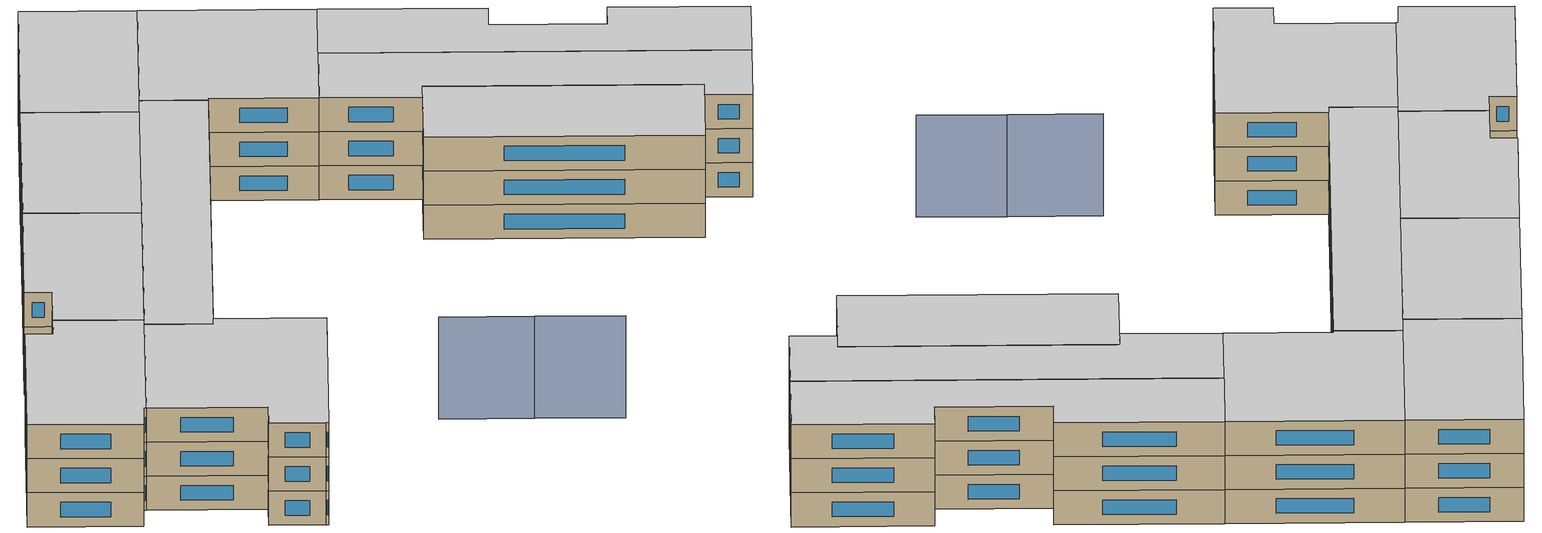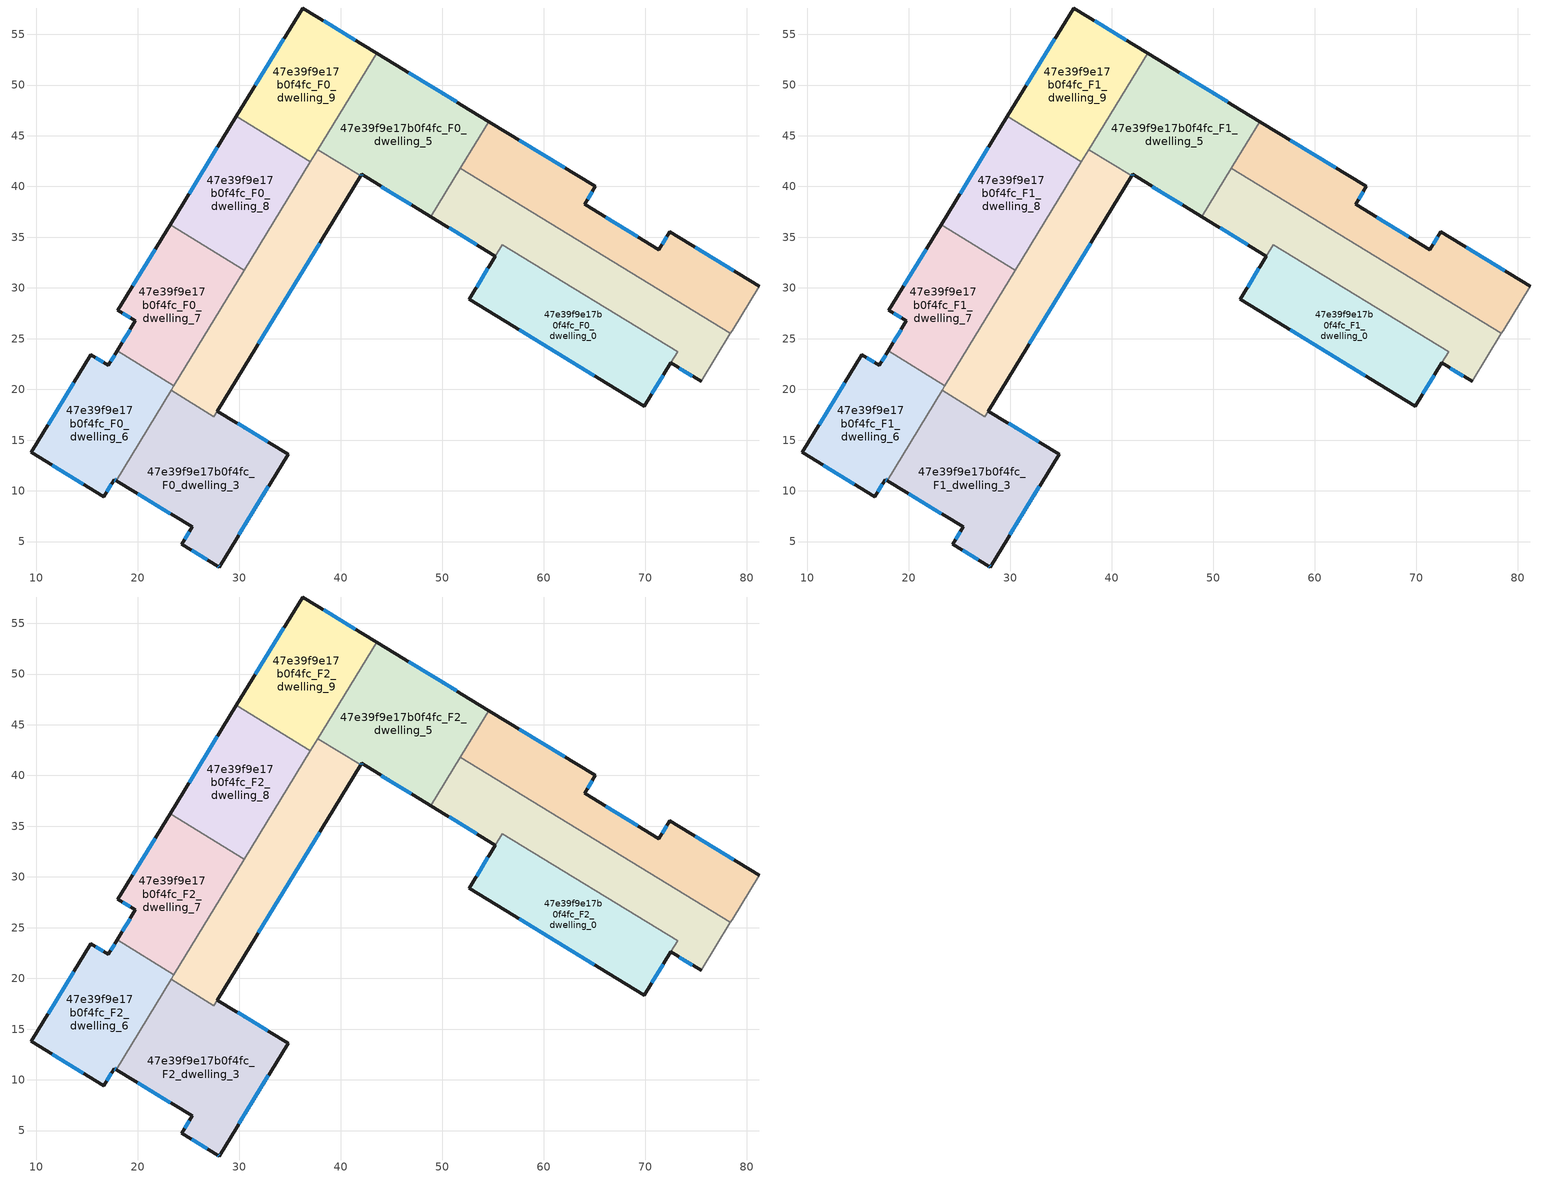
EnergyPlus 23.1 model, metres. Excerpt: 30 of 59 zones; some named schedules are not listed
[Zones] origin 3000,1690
47e39f9e17b0f4fc_F0_dwelling_0
 floor ground (EU_floor_Construction): 73.21,23.72 69.92,18.33 52.64,28.87 55.91,34.27 z0
 wall outside (EU_wall_Construction): 55.23,33.15 52.64,28.87 69.92,18.33 72.52,22.6 z0:3
 wall to 47e39f9e17b0f4fc_F0_dwelling_1 (EU_wall_Construction): 55.91,34.27 55.23,33.15 / 72.52,22.6 73.21,23.72 55.92,34.26 z0:3
 window (EU_Window_Construction): 57.58,25.86 64.99,21.34 / 54.49,31.92 53.38,30.09 / 70.67,19.55 71.78,21.38 z0.86:2.14
47e39f9e17b0f4fc_F0_dwelling_1
 floor ground (EU_floor_Construction): 78.41,25.53 75.51,20.78 72.53,22.6 73.21,23.72 55.91,34.27 55.23,33.14 48.87,37.03 51.77,41.78 z0
 wall outside (EU_wall_Construction): 48.87,37.03 55.23,33.14 / 72.53,22.6 75.51,20.78 z0:3
 wall to 47e39f9e17b0f4fc_F0_dwelling_2 (EU_wall_Construction): 78.41,25.53 51.77,41.78 z0:3
 wall adiabatic (EU_wall_Construction): 75.51,20.78 78.41,25.53 z0:3
 wall to 47e39f9e17b0f4fc_F0_dwelling_5 (EU_wall_Construction): 51.77,41.78 48.87,37.03 z0:3
 window (EU_Window_Construction): 50.69,35.92 53.42,34.25 / 73.38,22.08 74.66,21.3 z0.86:2.14
47e39f9e17b0f4fc_F0_dwelling_2
 floor ground (EU_floor_Construction): 72.42,35.54 81.24,30.17 78.57,25.79 78.41,25.53 51.77,41.78 51.93,42.04 54.59,46.4 65.09,40 64.02,38.25 71.36,33.79 z0
 wall outside (EU_wall_Construction): 81.24,30.17 72.42,35.54 71.36,33.79 64.02,38.25 65.09,40 54.59,46.4 z0:3
 wall adiabatic (EU_wall_Construction): 78.41,25.53 78.57,25.79 81.24,30.17 z0:3
 wall to 47e39f9e17b0f4fc_F0_dwelling_5 (EU_wall_Construction): 54.59,46.4 51.93,42.04 51.77,41.78 z0:3
 window (EU_Window_Construction): 62.09,41.83 57.59,44.57 / 64.33,38.75 64.79,39.5 / 69.26,35.06 66.12,36.98 / 72.12,35.04 71.66,34.29 / 78.72,31.7 74.94,34 z0.86:2.14
47e39f9e17b0f4fc_F0_dwelling_3
 floor ground (EU_floor_Construction): 34.8,13.61 28.02,2.5 27.87,2.59 24.31,4.76 25.34,6.45 17.85,11.02 23.27,19.9 27.5,17.32 27.83,17.86 z0
 wall outside (EU_wall_Construction): 17.85,11.02 25.34,6.45 24.31,4.76 27.87,2.59 28.02,2.5 34.8,13.61 27.83,17.86 z0:3
 wall to 47e39f9e17b0f4fc_F0_dwelling_4 (EU_wall_Construction): 27.83,17.86 27.5,17.32 23.27,19.9 z0:3
 wall to 47e39f9e17b0f4fc_F0_dwelling_6 (EU_wall_Construction): 23.27,19.9 17.85,11.02 z0:3
 window (EU_Window_Construction): 19.99,9.71 23.2,7.75 / 32.81,14.83 29.83,16.65 / 29.96,5.67 32.87,10.44 / 27.91,2.56 27.98,2.52 / 25.33,4.14 26.85,3.21 / 25.05,5.97 24.61,5.24 z0.86:2.14
47e39f9e17b0f4fc_F0_dwelling_4
 floor ground (EU_floor_Construction): 41.97,41.05 27.5,17.32 23.27,19.9 37.74,43.63 z0
 wall outside (EU_wall_Construction): 27.84,17.87 41.97,41.05 z0:3
 wall to 47e39f9e17b0f4fc_F0_dwelling_5 (EU_wall_Construction): 41.97,41.05 37.74,43.63 z0:3
 wall to 47e39f9e17b0f4fc_F0_dwelling_7 (EU_wall_Construction): 30.49,31.75 23.56,20.38 z0:3
 wall to 47e39f9e17b0f4fc_F0_dwelling_8 (EU_wall_Construction): 37.01,42.44 30.49,31.75 z0:3
 wall to 47e39f9e17b0f4fc_F0_dwelling_6 (EU_wall_Construction): 23.56,20.38 23.27,19.9 z0:3
 wall to 47e39f9e17b0f4fc_F0_dwelling_9 (EU_wall_Construction): 37.74,43.63 37.01,42.44 z0:3
 window (EU_Window_Construction): 31.88,24.49 37.93,34.42 z0.86:2.14
47e39f9e17b0f4fc_F0_dwelling_5
 floor ground (EU_floor_Construction): 54.59,46.4 48.87,37.03 42.05,41.18 41.97,41.05 37.74,43.63 43.54,53.14 z0
 wall outside (EU_wall_Construction): 54.59,46.4 43.54,53.14 / 41.97,41.05 42.05,41.18 48.87,37.03 z0:3
 wall to 47e39f9e17b0f4fc_F0_dwelling_9 (EU_wall_Construction): 43.54,53.14 37.74,43.63 z0:3
 window (EU_Window_Construction): 51.43,48.33 46.69,51.21 / 44,39.99 46.92,38.21 / 41.99,41.08 42.03,41.14 z0.86:2.14
47e39f9e17b0f4fc_F0_dwelling_6
 floor ground (EU_floor_Construction): 23.56,20.38 17.85,11.02 17.69,11.11 16.66,9.42 9.5,13.79 15.37,23.41 17.08,22.37 17.95,23.8 z0
 wall outside (EU_wall_Construction): 17.95,23.8 17.08,22.37 15.37,23.41 9.5,13.79 16.66,9.42 17.69,11.11 17.85,11.02 z0:3
 wall to 47e39f9e17b0f4fc_F0_dwelling_7 (EU_wall_Construction): 23.56,20.38 17.95,23.8 z0:3
 window (EU_Window_Construction): 16.59,22.66 15.86,23.11 / 17.7,23.39 17.33,22.77 / 17.74,11.09 17.8,11.05 / 16.95,9.91 17.4,10.63 / 11.55,12.54 14.61,10.67 / 13.69,20.66 11.18,16.54 z0.86:2.14
47e39f9e17b0f4fc_F0_dwelling_7
 floor ground (EU_floor_Construction): 30.49,31.75 23.56,20.38 17.95,23.8 19.75,26.74 18.04,27.79 23.18,36.21 z0
 wall outside (EU_wall_Construction): 23.18,36.21 18.04,27.79 19.75,26.74 17.95,23.8 z0:3
 wall to 47e39f9e17b0f4fc_F0_dwelling_8 (EU_wall_Construction): 30.49,31.75 23.18,36.21 z0:3
 window (EU_Window_Construction): 19.23,25.9 18.47,24.64 / 18.53,27.49 19.26,27.04 / 21.71,33.8 19.51,30.19 z0.86:2.14
47e39f9e17b0f4fc_F0_dwelling_8
 floor ground (EU_floor_Construction): 37.01,42.44 30.49,31.75 23.18,36.21 29.7,46.9 z0
 wall outside (EU_wall_Construction): 29.7,46.9 23.18,36.21 z0:3
 wall to 47e39f9e17b0f4fc_F0_dwelling_9 (EU_wall_Construction): 37.01,42.44 29.7,46.9 z0:3
 window (EU_Window_Construction): 27.84,43.85 25.05,39.27 z0.86:2.14
47e39f9e17b0f4fc_F0_dwelling_9
 floor ground (EU_floor_Construction): 43.54,53.14 37.01,42.44 29.7,46.9 36.23,57.59 z0
 wall outside (EU_wall_Construction): 43.54,53.14 36.23,57.59 29.7,46.9 z0:3
 window (EU_Window_Construction): 34.36,54.54 31.57,49.96 / 41.45,54.41 38.32,56.32 z0.86:2.14
47e39f9e17b0f4fc_F1_dwelling_0
 floor to 47e39f9e17b0f4fc_F0_dwelling_0 (EU_floor_Construction): 73.21,23.72 69.92,18.33 52.64,28.87 55.92,34.26 z3
 wall outside (EU_wall_Construction): 55.23,33.15 52.64,28.87 69.92,18.33 72.52,22.6 z3:6
 wall to 47e39f9e17b0f4fc_F1_dwelling_1 (EU_wall_Construction): 55.91,34.27 55.23,33.15 / 72.52,22.6 73.21,23.72 55.92,34.26 z3:6
 window (EU_Window_Construction): 57.58,25.86 64.99,21.34 / 54.49,31.92 53.38,30.09 / 70.67,19.55 71.78,21.38 z3.86:5.14
47e39f9e17b0f4fc_F1_dwelling_1
 floor to 47e39f9e17b0f4fc_F0_dwelling_1 (EU_floor_Construction): 78.41,25.53 75.51,20.78 72.53,22.6 73.21,23.72 55.91,34.27 55.23,33.14 48.87,37.03 51.77,41.78 z3
 wall outside (EU_wall_Construction): 48.87,37.03 55.23,33.14 / 72.53,22.6 75.51,20.78 z3:6
 wall to 47e39f9e17b0f4fc_F1_dwelling_2 (EU_wall_Construction): 78.41,25.53 51.77,41.78 z3:6
 wall adiabatic (EU_wall_Construction): 75.51,20.78 78.41,25.53 z3:6
 wall to 47e39f9e17b0f4fc_F1_dwelling_5 (EU_wall_Construction): 51.77,41.78 48.87,37.03 z3:6
 window (EU_Window_Construction): 50.69,35.92 53.42,34.25 / 73.38,22.08 74.66,21.3 z3.86:5.14
47e39f9e17b0f4fc_F1_dwelling_2
 floor to 47e39f9e17b0f4fc_F0_dwelling_2 (EU_floor_Construction): 72.42,35.54 81.24,30.17 78.57,25.79 78.41,25.53 51.77,41.78 51.93,42.04 54.59,46.4 65.09,40 64.02,38.25 71.36,33.79 z3
 wall outside (EU_wall_Construction): 81.24,30.17 72.42,35.54 71.36,33.79 64.02,38.25 65.09,40 54.59,46.4 z3:6
 wall adiabatic (EU_wall_Construction): 78.41,25.53 78.57,25.79 81.24,30.17 z3:6
 wall to 47e39f9e17b0f4fc_F1_dwelling_5 (EU_wall_Construction): 54.59,46.4 51.93,42.04 51.77,41.78 z3:6
 window (EU_Window_Construction): 62.09,41.83 57.59,44.57 / 64.33,38.75 64.79,39.5 / 69.26,35.06 66.12,36.98 / 72.12,35.04 71.66,34.29 / 78.72,31.7 74.94,34 z3.86:5.14
47e39f9e17b0f4fc_F1_dwelling_3
 floor to 47e39f9e17b0f4fc_F0_dwelling_3 (EU_floor_Construction): 34.8,13.61 28.02,2.5 27.87,2.59 24.31,4.76 25.34,6.45 17.85,11.02 23.27,19.9 27.5,17.32 27.83,17.86 z3
 wall outside (EU_wall_Construction): 17.85,11.02 25.34,6.45 24.31,4.76 27.87,2.59 28.02,2.5 34.8,13.61 27.83,17.86 z3:6
 wall to 47e39f9e17b0f4fc_F1_dwelling_4 (EU_wall_Construction): 27.83,17.86 27.5,17.32 23.27,19.9 z3:6
 wall to 47e39f9e17b0f4fc_F1_dwelling_6 (EU_wall_Construction): 23.27,19.9 17.85,11.02 z3:6
 window (EU_Window_Construction): 19.99,9.71 23.2,7.75 / 32.81,14.83 29.83,16.65 / 29.96,5.67 32.87,10.44 / 27.91,2.56 27.98,2.52 / 25.33,4.14 26.85,3.21 / 25.05,5.97 24.61,5.24 z3.86:5.14
47e39f9e17b0f4fc_F1_dwelling_4
 floor to 47e39f9e17b0f4fc_F0_dwelling_4 (EU_floor_Construction): 41.97,41.05 27.5,17.32 23.27,19.9 37.74,43.63 z3
 wall outside (EU_wall_Construction): 27.84,17.87 41.97,41.05 z3:6
 wall to 47e39f9e17b0f4fc_F1_dwelling_5 (EU_wall_Construction): 41.97,41.05 37.74,43.63 z3:6
 wall to 47e39f9e17b0f4fc_F1_dwelling_7 (EU_wall_Construction): 30.49,31.75 23.56,20.38 z3:6
 wall to 47e39f9e17b0f4fc_F1_dwelling_8 (EU_wall_Construction): 37.01,42.44 30.49,31.75 z3:6
 wall to 47e39f9e17b0f4fc_F1_dwelling_6 (EU_wall_Construction): 23.56,20.38 23.27,19.9 z3:6
 wall to 47e39f9e17b0f4fc_F1_dwelling_9 (EU_wall_Construction): 37.74,43.63 37.01,42.44 z3:6
 window (EU_Window_Construction): 31.88,24.49 37.93,34.42 z3.86:5.14
47e39f9e17b0f4fc_F1_dwelling_5
 floor to 47e39f9e17b0f4fc_F0_dwelling_5 (EU_floor_Construction): 54.59,46.4 48.87,37.03 42.05,41.18 41.97,41.05 37.74,43.63 43.54,53.14 z3
 wall outside (EU_wall_Construction): 54.59,46.4 43.54,53.14 / 41.97,41.05 42.05,41.18 48.87,37.03 z3:6
 wall to 47e39f9e17b0f4fc_F1_dwelling_9 (EU_wall_Construction): 43.54,53.14 37.74,43.63 z3:6
 window (EU_Window_Construction): 51.43,48.33 46.69,51.21 / 44,39.99 46.92,38.21 / 41.99,41.08 42.03,41.14 z3.86:5.14
47e39f9e17b0f4fc_F1_dwelling_6
 floor to 47e39f9e17b0f4fc_F0_dwelling_6 (EU_floor_Construction): 23.56,20.38 17.85,11.02 17.69,11.11 16.66,9.42 9.5,13.79 15.37,23.41 17.08,22.37 17.95,23.8 z3
 wall outside (EU_wall_Construction): 17.95,23.8 17.08,22.37 15.37,23.41 9.5,13.79 16.66,9.42 17.69,11.11 17.85,11.02 z3:6
 wall to 47e39f9e17b0f4fc_F1_dwelling_7 (EU_wall_Construction): 23.56,20.38 17.95,23.8 z3:6
 window (EU_Window_Construction): 16.59,22.66 15.86,23.11 / 17.7,23.39 17.33,22.77 / 17.74,11.09 17.8,11.05 / 16.95,9.91 17.4,10.63 / 11.55,12.54 14.61,10.67 / 13.69,20.66 11.18,16.54 z3.86:5.14
47e39f9e17b0f4fc_F1_dwelling_7
 floor to 47e39f9e17b0f4fc_F0_dwelling_7 (EU_floor_Construction): 30.49,31.75 23.56,20.38 17.95,23.8 19.75,26.74 18.04,27.79 23.18,36.21 z3
 wall outside (EU_wall_Construction): 23.18,36.21 18.04,27.79 19.75,26.74 17.95,23.8 z3:6
 wall to 47e39f9e17b0f4fc_F1_dwelling_8 (EU_wall_Construction): 30.49,31.75 23.18,36.21 z3:6
 window (EU_Window_Construction): 19.23,25.9 18.47,24.64 / 18.53,27.49 19.26,27.04 / 21.71,33.8 19.51,30.19 z3.86:5.14
47e39f9e17b0f4fc_F1_dwelling_8
 floor to 47e39f9e17b0f4fc_F0_dwelling_8 (EU_floor_Construction): 37.01,42.44 30.49,31.75 23.18,36.21 29.7,46.9 z3
 wall outside (EU_wall_Construction): 29.7,46.9 23.18,36.21 z3:6
 wall to 47e39f9e17b0f4fc_F1_dwelling_9 (EU_wall_Construction): 37.01,42.44 29.7,46.9 z3:6
 window (EU_Window_Construction): 27.84,43.85 25.05,39.27 z3.86:5.14
47e39f9e17b0f4fc_F1_dwelling_9
 floor to 47e39f9e17b0f4fc_F0_dwelling_9 (EU_floor_Construction): 43.54,53.14 37.01,42.44 29.7,46.9 36.23,57.59 z3
 wall outside (EU_wall_Construction): 43.54,53.14 36.23,57.59 29.7,46.9 z3:6
 window (EU_Window_Construction): 34.36,54.54 31.57,49.96 / 41.45,54.41 38.32,56.32 z3.86:5.14
47e39f9e17b0f4fc_F2_dwelling_0
 floor to 47e39f9e17b0f4fc_F1_dwelling_0 (EU_floor_Construction): 73.21,23.72 69.92,18.33 52.64,28.87 55.92,34.26 z6
 wall outside (EU_wall_Construction): 55.23,33.15 52.64,28.87 69.92,18.33 72.52,22.6 z6:9
 wall to 47e39f9e17b0f4fc_F2_dwelling_1 (EU_wall_Construction): 55.91,34.27 55.23,33.15 / 72.52,22.6 73.21,23.72 55.92,34.26 z6:9
 window (EU_Window_Construction): 57.58,25.86 64.99,21.34 / 54.49,31.92 53.38,30.09 / 70.67,19.55 71.78,21.38 z6.86:8.14
 ceiling to 47e39f9e17b0f4fc_F3_dwelling_0 (EU_floor_Construction): 69.92,18.33 73.21,23.72 55.92,34.26 52.64,28.87 z9
47e39f9e17b0f4fc_F2_dwelling_1
 floor to 47e39f9e17b0f4fc_F1_dwelling_1 (EU_floor_Construction): 78.41,25.53 75.51,20.78 72.53,22.6 73.21,23.72 55.91,34.27 55.23,33.14 48.87,37.03 51.77,41.78 z6
 wall outside (EU_wall_Construction): 48.87,37.03 55.23,33.14 / 72.53,22.6 75.51,20.78 z6:9
 wall to 47e39f9e17b0f4fc_F2_dwelling_2 (EU_wall_Construction): 78.41,25.53 51.77,41.78 z6:9
 wall adiabatic (EU_wall_Construction): 75.51,20.78 78.41,25.53 z6:9
 wall to 47e39f9e17b0f4fc_F2_dwelling_5 (EU_wall_Construction): 51.77,41.78 48.87,37.03 z6:9
 window (EU_Window_Construction): 50.69,35.92 53.42,34.25 / 73.38,22.08 74.66,21.3 z6.86:8.14
 ceiling to 47e39f9e17b0f4fc_F3_dwelling_1 (EU_floor_Construction): 75.51,20.78 78.41,25.53 51.77,41.78 48.87,37.03 55.23,33.14 55.91,34.27 73.21,23.72 72.53,22.6 z9
47e39f9e17b0f4fc_F2_dwelling_2
 floor to 47e39f9e17b0f4fc_F1_dwelling_2 (EU_floor_Construction): 72.42,35.54 81.24,30.17 78.57,25.79 78.41,25.53 51.77,41.78 51.93,42.04 54.59,46.4 65.09,40 64.02,38.25 71.36,33.79 z6
 wall outside (EU_wall_Construction): 81.24,30.17 72.42,35.54 71.36,33.79 64.02,38.25 65.09,40 54.59,46.4 z6:9
 wall adiabatic (EU_wall_Construction): 78.41,25.53 78.57,25.79 81.24,30.17 z6:9
 wall to 47e39f9e17b0f4fc_F2_dwelling_5 (EU_wall_Construction): 54.59,46.4 51.93,42.04 51.77,41.78 z6:9
 window (EU_Window_Construction): 62.09,41.83 57.59,44.57 / 64.33,38.75 64.79,39.5 / 69.26,35.06 66.12,36.98 / 72.12,35.04 71.66,34.29 / 78.72,31.7 74.94,34 z6.86:8.14
 ceiling to 47e39f9e17b0f4fc_F3_dwelling_2 (EU_floor_Construction): 78.57,25.79 81.24,30.17 72.42,35.54 71.36,33.79 64.02,38.25 65.09,40 54.59,46.4 51.93,42.04 51.77,41.78 78.41,25.53 z9
47e39f9e17b0f4fc_F2_dwelling_3
 floor to 47e39f9e17b0f4fc_F1_dwelling_3 (EU_floor_Construction): 34.8,13.61 28.02,2.5 27.87,2.59 24.31,4.76 25.34,6.45 17.85,11.02 23.27,19.9 27.5,17.32 27.83,17.86 z6
 wall outside (EU_wall_Construction): 17.85,11.02 25.34,6.45 24.31,4.76 27.87,2.59 28.02,2.5 34.8,13.61 27.83,17.86 z6:9
 wall to 47e39f9e17b0f4fc_F2_dwelling_4 (EU_wall_Construction): 27.83,17.86 27.5,17.32 23.27,19.9 z6:9
 wall to 47e39f9e17b0f4fc_F2_dwelling_6 (EU_wall_Construction): 23.27,19.9 17.85,11.02 z6:9
 window (EU_Window_Construction): 19.99,9.71 23.2,7.75 / 32.81,14.83 29.83,16.65 / 29.96,5.67 32.87,10.44 / 27.91,2.56 27.98,2.52 / 25.33,4.14 26.85,3.21 / 25.05,5.97 24.61,5.24 z6.86:8.14
 ceiling to 47e39f9e17b0f4fc_F3_dwelling_3 (EU_floor_Construction): 28.02,2.5 34.8,13.61 27.83,17.86 27.5,17.32 23.27,19.9 17.85,11.02 25.34,6.45 24.31,4.76 27.87,2.59 z9
47e39f9e17b0f4fc_F2_dwelling_4
 floor to 47e39f9e17b0f4fc_F1_dwelling_4 (EU_floor_Construction): 41.97,41.05 27.5,17.32 23.27,19.9 37.74,43.63 z6
 wall outside (EU_wall_Construction): 27.84,17.87 41.97,41.05 z6:9
 wall to 47e39f9e17b0f4fc_F2_dwelling_5 (EU_wall_Construction): 41.97,41.05 37.74,43.63 z6:9
 wall to 47e39f9e17b0f4fc_F2_dwelling_7 (EU_wall_Construction): 30.49,31.75 23.56,20.38 z6:9
 wall to 47e39f9e17b0f4fc_F2_dwelling_8 (EU_wall_Construction): 37.01,42.44 30.49,31.75 z6:9
 wall to 47e39f9e17b0f4fc_F2_dwelling_6 (EU_wall_Construction): 23.56,20.38 23.27,19.9 z6:9
 wall to 47e39f9e17b0f4fc_F2_dwelling_9 (EU_wall_Construction): 37.74,43.63 37.01,42.44 z6:9
 window (EU_Window_Construction): 31.88,24.49 37.93,34.42 z6.86:8.14
 ceiling to 47e39f9e17b0f4fc_F3_dwelling_4 (EU_floor_Construction): 27.5,17.32 41.97,41.05 37.74,43.63 23.27,19.9 z9
47e39f9e17b0f4fc_F2_dwelling_5
 floor to 47e39f9e17b0f4fc_F1_dwelling_5 (EU_floor_Construction): 54.59,46.4 48.87,37.03 42.05,41.18 41.97,41.05 37.74,43.63 43.54,53.14 z6
 wall outside (EU_wall_Construction): 54.59,46.4 43.54,53.14 / 41.97,41.05 42.05,41.18 48.87,37.03 z6:9
 wall to 47e39f9e17b0f4fc_F2_dwelling_9 (EU_wall_Construction): 43.54,53.14 37.74,43.63 z6:9
 window (EU_Window_Construction): 51.43,48.33 46.69,51.21 / 44,39.99 46.92,38.21 / 41.99,41.08 42.03,41.14 z6.86:8.14
 ceiling to 47e39f9e17b0f4fc_F3_dwelling_5 (EU_floor_Construction): 48.87,37.03 54.59,46.4 43.54,53.14 37.74,43.63 41.97,41.05 42.05,41.18 z9
47e39f9e17b0f4fc_F2_dwelling_6
 floor to 47e39f9e17b0f4fc_F1_dwelling_6 (EU_floor_Construction): 23.56,20.38 17.85,11.02 17.69,11.11 16.66,9.42 9.5,13.79 15.37,23.41 17.08,22.37 17.95,23.8 z6
 wall outside (EU_wall_Construction): 17.95,23.8 17.08,22.37 15.37,23.41 9.5,13.79 16.66,9.42 17.69,11.11 17.85,11.02 z6:9
 wall to 47e39f9e17b0f4fc_F2_dwelling_7 (EU_wall_Construction): 23.56,20.38 17.95,23.8 z6:9
 window (EU_Window_Construction): 16.59,22.66 15.86,23.11 / 17.7,23.39 17.33,22.77 / 17.74,11.09 17.8,11.05 / 16.95,9.91 17.4,10.63 / 11.55,12.54 14.61,10.67 / 13.69,20.66 11.18,16.54 z6.86:8.14
 ceiling to 47e39f9e17b0f4fc_F3_dwelling_6 (EU_floor_Construction): 17.85,11.02 23.56,20.38 17.95,23.8 17.08,22.37 15.37,23.41 9.5,13.79 16.66,9.42 17.69,11.11 z9
47e39f9e17b0f4fc_F2_dwelling_7
 floor to 47e39f9e17b0f4fc_F1_dwelling_7 (EU_floor_Construction): 30.49,31.75 23.56,20.38 17.95,23.8 19.75,26.74 18.04,27.79 23.18,36.21 z6
 wall outside (EU_wall_Construction): 23.18,36.21 18.04,27.79 19.75,26.74 17.95,23.8 z6:9
 wall to 47e39f9e17b0f4fc_F2_dwelling_8 (EU_wall_Construction): 30.49,31.75 23.18,36.21 z6:9
 window (EU_Window_Construction): 19.23,25.9 18.47,24.64 / 18.53,27.49 19.26,27.04 / 21.71,33.8 19.51,30.19 z6.86:8.14
 ceiling to 47e39f9e17b0f4fc_F3_dwelling_7 (EU_floor_Construction): 23.56,20.38 30.49,31.75 23.18,36.21 18.04,27.79 19.75,26.74 17.95,23.8 z9
47e39f9e17b0f4fc_F2_dwelling_8
 floor to 47e39f9e17b0f4fc_F1_dwelling_8 (EU_floor_Construction): 37.01,42.44 30.49,31.75 23.18,36.21 29.7,46.9 z6
 wall outside (EU_wall_Construction): 29.7,46.9 23.18,36.21 z6:9
 wall to 47e39f9e17b0f4fc_F2_dwelling_9 (EU_wall_Construction): 37.01,42.44 29.7,46.9 z6:9
 window (EU_Window_Construction): 27.84,43.85 25.05,39.27 z6.86:8.14
 ceiling to 47e39f9e17b0f4fc_F3_dwelling_8 (EU_floor_Construction): 30.49,31.75 37.01,42.44 29.7,46.9 23.18,36.21 z9
47e39f9e17b0f4fc_F2_dwelling_9
 floor to 47e39f9e17b0f4fc_F1_dwelling_9 (EU_floor_Construction): 43.54,53.14 37.01,42.44 29.7,46.9 36.23,57.59 z6
 wall outside (EU_wall_Construction): 43.54,53.14 36.23,57.59 29.7,46.9 z6:9
 window (EU_Window_Construction): 34.36,54.54 31.57,49.96 / 41.45,54.41 38.32,56.32 z6.86:8.14
 ceiling to 47e39f9e17b0f4fc_F3_dwelling_9 (EU_floor_Construction): 37.01,42.44 43.54,53.14 36.23,57.59 29.7,46.9 z9
shading: 41.68,9.4 47.57,5.8 / 47.57,5.8 53.15,2.4 z0:9
[Building]
EU S2 Campaign: North Axis=0; Terrain=City; Solar Distribution=FullExterior
[Site:Location]
Helsinki-Vantaa.AP: Latitude=60.317; Longitude=24.963; Time Zone=2; Elevation=54.6
[SizingPeriod:WeatherFileDays]
AnnualSizingPeriod: Begin Month=1; Begin Day of Month=1; End Month=12; End Day of Month=31; Day of Week for Start Day=Monday; Use Weather File Daylight Saving Period=No; Use Weather File Rain and Snow Indicators=No
[MATERIAL]
EU_InternalMass_Material: Roughness=MediumRough; Thickness=0.1; Conductivity=1; Density=1800; Specific Heat=900; Thermal Absorptance=0.9; Solar Absorptance=0.7; Visible Absorptance=0.7
[MATERIAL:NOMASS] Roughness=MediumRough; Thermal Absorptance=0.9; Solar Absorptance=0.7; Visible Absorptance=0.7
Name | Thermal Resistance
EU_wall_NoMass | 5.91765
EU_floor_NoMass | 6.2875
[WINDOWMATERIAL:SIMPLEGLAZINGSYSTEM]
EU_Window_SimpleGlazing: UFactor=0.994035; Solar Heat Gain Coefficient=0.7; Visible Transmittance=0.7
[CONSTRUCTION]
EU_wall_Construction: EU_wall_NoMass
EU_floor_Construction: EU_floor_NoMass
EU_Window_Construction: EU_Window_SimpleGlazing
EU_InternalMass_Construction: EU_InternalMass_Material
[ZONE] Type=1; Multiplier=1; Ceiling Height=autocalculate; Floor Area=autocalculate; Part of Total Floor Area=Yes
Name | Volume
47e39f9e17b0f4fc_F0_dwelling_0 | 383.333
47e39f9e17b0f4fc_F1_dwelling_0; 47e39f9e17b0f4fc_F2_dwelling_0 | 383.271
47e39f9e17b0f4fc_F0_dwelling_1; 47e39f9e17b0f4fc_F1_dwelling_1; 47e39f9e17b0f4fc_F2_dwelling_1 | 441.518
47e39f9e17b0f4fc_F0_dwelling_2; 47e39f9e17b0f4fc_F1_dwelling_2; 47e39f9e17b0f4fc_F2_dwelling_2 | 454.531
47e39f9e17b0f4fc_F0_dwelling_3; 47e39f9e17b0f4fc_F1_dwelling_3; 47e39f9e17b0f4fc_F2_dwelling_3 | 451.1
47e39f9e17b0f4fc_F0_dwelling_4 | 413.537
47e39f9e17b0f4fc_F1_dwelling_4; 47e39f9e17b0f4fc_F2_dwelling_4 | 413.322
47e39f9e17b0f4fc_F0_dwelling_5; 47e39f9e17b0f4fc_F1_dwelling_5; 47e39f9e17b0f4fc_F2_dwelling_5 | 428.777
47e39f9e17b0f4fc_F0_dwelling_6; 47e39f9e17b0f4fc_F1_dwelling_6; 47e39f9e17b0f4fc_F2_dwelling_6 | 321.629
47e39f9e17b0f4fc_F0_dwelling_7; 47e39f9e17b0f4fc_F1_dwelling_7; 47e39f9e17b0f4fc_F2_dwelling_7 | 321.627
47e39f9e17b0f4fc_F0_dwelling_8; 47e39f9e17b0f4fc_F1_dwelling_8; 47e39f9e17b0f4fc_F2_dwelling_8 | 321.639
47e39f9e17b0f4fc_F0_dwelling_9; 47e39f9e17b0f4fc_F1_dwelling_9; 47e39f9e17b0f4fc_F2_dwelling_9 | 321.652
[INTERNALMASS] Construction=EU_InternalMass_Construction
Name | Zone or ZoneList | Surface Area
47e39f9e17b0f4fc_F0_dwelling_0_EU_InternalMass | 47e39f9e17b0f4fc_F0_dwelling_0 | 127.779
47e39f9e17b0f4fc_F0_dwelling_1_EU_InternalMass | 47e39f9e17b0f4fc_F0_dwelling_1 | 147.18
47e39f9e17b0f4fc_F0_dwelling_2_EU_InternalMass | 47e39f9e17b0f4fc_F0_dwelling_2 | 151.501
47e39f9e17b0f4fc_F0_dwelling_3_EU_InternalMass | 47e39f9e17b0f4fc_F0_dwelling_3 | 150.367
47e39f9e17b0f4fc_F0_dwelling_4_EU_InternalMass | 47e39f9e17b0f4fc_F0_dwelling_4 | 137.853
47e39f9e17b0f4fc_F0_dwelling_5_EU_InternalMass | 47e39f9e17b0f4fc_F0_dwelling_5 | 142.925
47e39f9e17b0f4fc_F0_dwelling_6_EU_InternalMass | 47e39f9e17b0f4fc_F0_dwelling_6 | 107.21
47e39f9e17b0f4fc_F0_dwelling_7_EU_InternalMass | 47e39f9e17b0f4fc_F0_dwelling_7 | 107.209
47e39f9e17b0f4fc_F0_dwelling_8_EU_InternalMass | 47e39f9e17b0f4fc_F0_dwelling_8 | 107.213
47e39f9e17b0f4fc_F0_dwelling_9_EU_InternalMass | 47e39f9e17b0f4fc_F0_dwelling_9 | 107.217
47e39f9e17b0f4fc_F1_dwelling_0_EU_InternalMass | 47e39f9e17b0f4fc_F1_dwelling_0 | 127.779
47e39f9e17b0f4fc_F1_dwelling_1_EU_InternalMass | 47e39f9e17b0f4fc_F1_dwelling_1 | 147.18
47e39f9e17b0f4fc_F1_dwelling_2_EU_InternalMass | 47e39f9e17b0f4fc_F1_dwelling_2 | 151.501
47e39f9e17b0f4fc_F1_dwelling_3_EU_InternalMass | 47e39f9e17b0f4fc_F1_dwelling_3 | 150.367
47e39f9e17b0f4fc_F1_dwelling_4_EU_InternalMass | 47e39f9e17b0f4fc_F1_dwelling_4 | 137.853
47e39f9e17b0f4fc_F1_dwelling_5_EU_InternalMass | 47e39f9e17b0f4fc_F1_dwelling_5 | 142.925
47e39f9e17b0f4fc_F1_dwelling_6_EU_InternalMass | 47e39f9e17b0f4fc_F1_dwelling_6 | 107.21
47e39f9e17b0f4fc_F1_dwelling_7_EU_InternalMass | 47e39f9e17b0f4fc_F1_dwelling_7 | 107.209
47e39f9e17b0f4fc_F1_dwelling_8_EU_InternalMass | 47e39f9e17b0f4fc_F1_dwelling_8 | 107.213
47e39f9e17b0f4fc_F1_dwelling_9_EU_InternalMass | 47e39f9e17b0f4fc_F1_dwelling_9 | 107.217
47e39f9e17b0f4fc_F2_dwelling_0_EU_InternalMass | 47e39f9e17b0f4fc_F2_dwelling_0 | 127.779
47e39f9e17b0f4fc_F2_dwelling_1_EU_InternalMass | 47e39f9e17b0f4fc_F2_dwelling_1 | 147.18
47e39f9e17b0f4fc_F2_dwelling_2_EU_InternalMass | 47e39f9e17b0f4fc_F2_dwelling_2 | 151.501
47e39f9e17b0f4fc_F2_dwelling_3_EU_InternalMass | 47e39f9e17b0f4fc_F2_dwelling_3 | 150.367
47e39f9e17b0f4fc_F2_dwelling_4_EU_InternalMass | 47e39f9e17b0f4fc_F2_dwelling_4 | 137.853
47e39f9e17b0f4fc_F2_dwelling_5_EU_InternalMass | 47e39f9e17b0f4fc_F2_dwelling_5 | 142.925
47e39f9e17b0f4fc_F2_dwelling_6_EU_InternalMass | 47e39f9e17b0f4fc_F2_dwelling_6 | 107.21
47e39f9e17b0f4fc_F2_dwelling_7_EU_InternalMass | 47e39f9e17b0f4fc_F2_dwelling_7 | 107.209
47e39f9e17b0f4fc_F2_dwelling_8_EU_InternalMass | 47e39f9e17b0f4fc_F2_dwelling_8 | 107.213
47e39f9e17b0f4fc_F2_dwelling_9_EU_InternalMass | 47e39f9e17b0f4fc_F2_dwelling_9 | 107.217
[OTHEREQUIPMENT] Fuel Type=Electricity; Design Level Calculation Method=Watts/Area; Power per Zone Floor Area=1; Fraction Latent=0; Fraction Radiant=0; Fraction Lost=0; Carbon Dioxide Generation Rate=0; EndUse Subcategory=EU_Step8_InternalGains
Name | Zone or ZoneList or Space or SpaceList | Schedule
EU_Step8_InternalGain_47e39f9e17b0f4fc_F0_dwelling_0_f000 | 47e39f9e17b0f4fc_F0_dwelling_0 | EU_Step8_GainSchedule_47e39f9e17b0f4fc_F0_dwelling_0_f000
EU_Step8_InternalGain_47e39f9e17b0f4fc_F0_dwelling_1_f000 | 47e39f9e17b0f4fc_F0_dwelling_1 | EU_Step8_GainSchedule_47e39f9e17b0f4fc_F0_dwelling_1_f000
EU_Step8_InternalGain_47e39f9e17b0f4fc_F0_dwelling_2_f000 | 47e39f9e17b0f4fc_F0_dwelling_2 | EU_Step8_GainSchedule_47e39f9e17b0f4fc_F0_dwelling_2_f000
EU_Step8_InternalGain_47e39f9e17b0f4fc_F0_dwelling_3_f000 | 47e39f9e17b0f4fc_F0_dwelling_3 | EU_Step8_GainSchedule_47e39f9e17b0f4fc_F0_dwelling_3_f000
EU_Step8_InternalGain_47e39f9e17b0f4fc_F0_dwelling_4_f000 | 47e39f9e17b0f4fc_F0_dwelling_4 | EU_Step8_GainSchedule_47e39f9e17b0f4fc_F0_dwelling_4_f000
EU_Step8_InternalGain_47e39f9e17b0f4fc_F0_dwelling_5_f000 | 47e39f9e17b0f4fc_F0_dwelling_5 | EU_Step8_GainSchedule_47e39f9e17b0f4fc_F0_dwelling_5_f000
EU_Step8_InternalGain_47e39f9e17b0f4fc_F0_dwelling_6_f000 | 47e39f9e17b0f4fc_F0_dwelling_6 | EU_Step8_GainSchedule_47e39f9e17b0f4fc_F0_dwelling_6_f000
EU_Step8_InternalGain_47e39f9e17b0f4fc_F0_dwelling_7_f000 | 47e39f9e17b0f4fc_F0_dwelling_7 | EU_Step8_GainSchedule_47e39f9e17b0f4fc_F0_dwelling_7_f000
EU_Step8_InternalGain_47e39f9e17b0f4fc_F0_dwelling_8_f000 | 47e39f9e17b0f4fc_F0_dwelling_8 | EU_Step8_GainSchedule_47e39f9e17b0f4fc_F0_dwelling_8_f000
EU_Step8_InternalGain_47e39f9e17b0f4fc_F0_dwelling_9_f000 | 47e39f9e17b0f4fc_F0_dwelling_9 | EU_Step8_GainSchedule_47e39f9e17b0f4fc_F0_dwelling_9_f000
EU_Step8_InternalGain_47e39f9e17b0f4fc_F1_dwelling_0_f000 | 47e39f9e17b0f4fc_F1_dwelling_0 | EU_Step8_GainSchedule_47e39f9e17b0f4fc_F1_dwelling_0_f000
EU_Step8_InternalGain_47e39f9e17b0f4fc_F1_dwelling_1_f000 | 47e39f9e17b0f4fc_F1_dwelling_1 | EU_Step8_GainSchedule_47e39f9e17b0f4fc_F1_dwelling_1_f000
EU_Step8_InternalGain_47e39f9e17b0f4fc_F1_dwelling_2_f000 | 47e39f9e17b0f4fc_F1_dwelling_2 | EU_Step8_GainSchedule_47e39f9e17b0f4fc_F1_dwelling_2_f000
EU_Step8_InternalGain_47e39f9e17b0f4fc_F1_dwelling_3_f000 | 47e39f9e17b0f4fc_F1_dwelling_3 | EU_Step8_GainSchedule_47e39f9e17b0f4fc_F1_dwelling_3_f000
EU_Step8_InternalGain_47e39f9e17b0f4fc_F1_dwelling_4_f000 | 47e39f9e17b0f4fc_F1_dwelling_4 | EU_Step8_GainSchedule_47e39f9e17b0f4fc_F1_dwelling_4_f000
EU_Step8_InternalGain_47e39f9e17b0f4fc_F1_dwelling_5_f000 | 47e39f9e17b0f4fc_F1_dwelling_5 | EU_Step8_GainSchedule_47e39f9e17b0f4fc_F1_dwelling_5_f000
EU_Step8_InternalGain_47e39f9e17b0f4fc_F1_dwelling_6_f000 | 47e39f9e17b0f4fc_F1_dwelling_6 | EU_Step8_GainSchedule_47e39f9e17b0f4fc_F1_dwelling_6_f000
EU_Step8_InternalGain_47e39f9e17b0f4fc_F1_dwelling_7_f000 | 47e39f9e17b0f4fc_F1_dwelling_7 | EU_Step8_GainSchedule_47e39f9e17b0f4fc_F1_dwelling_7_f000
EU_Step8_InternalGain_47e39f9e17b0f4fc_F1_dwelling_8_f000 | 47e39f9e17b0f4fc_F1_dwelling_8 | EU_Step8_GainSchedule_47e39f9e17b0f4fc_F1_dwelling_8_f000
EU_Step8_InternalGain_47e39f9e17b0f4fc_F1_dwelling_9_f000 | 47e39f9e17b0f4fc_F1_dwelling_9 | EU_Step8_GainSchedule_47e39f9e17b0f4fc_F1_dwelling_9_f000
EU_Step8_InternalGain_47e39f9e17b0f4fc_F2_dwelling_0_f000 | 47e39f9e17b0f4fc_F2_dwelling_0 | EU_Step8_GainSchedule_47e39f9e17b0f4fc_F2_dwelling_0_f000
EU_Step8_InternalGain_47e39f9e17b0f4fc_F2_dwelling_1_f000 | 47e39f9e17b0f4fc_F2_dwelling_1 | EU_Step8_GainSchedule_47e39f9e17b0f4fc_F2_dwelling_1_f000
EU_Step8_InternalGain_47e39f9e17b0f4fc_F2_dwelling_2_f000 | 47e39f9e17b0f4fc_F2_dwelling_2 | EU_Step8_GainSchedule_47e39f9e17b0f4fc_F2_dwelling_2_f000
EU_Step8_InternalGain_47e39f9e17b0f4fc_F2_dwelling_3_f000 | 47e39f9e17b0f4fc_F2_dwelling_3 | EU_Step8_GainSchedule_47e39f9e17b0f4fc_F2_dwelling_3_f000
EU_Step8_InternalGain_47e39f9e17b0f4fc_F2_dwelling_4_f000 | 47e39f9e17b0f4fc_F2_dwelling_4 | EU_Step8_GainSchedule_47e39f9e17b0f4fc_F2_dwelling_4_f000
EU_Step8_InternalGain_47e39f9e17b0f4fc_F2_dwelling_5_f000 | 47e39f9e17b0f4fc_F2_dwelling_5 | EU_Step8_GainSchedule_47e39f9e17b0f4fc_F2_dwelling_5_f000
EU_Step8_InternalGain_47e39f9e17b0f4fc_F2_dwelling_6_f000 | 47e39f9e17b0f4fc_F2_dwelling_6 | EU_Step8_GainSchedule_47e39f9e17b0f4fc_F2_dwelling_6_f000
EU_Step8_InternalGain_47e39f9e17b0f4fc_F2_dwelling_7_f000 | 47e39f9e17b0f4fc_F2_dwelling_7 | EU_Step8_GainSchedule_47e39f9e17b0f4fc_F2_dwelling_7_f000
EU_Step8_InternalGain_47e39f9e17b0f4fc_F2_dwelling_8_f000 | 47e39f9e17b0f4fc_F2_dwelling_8 | EU_Step8_GainSchedule_47e39f9e17b0f4fc_F2_dwelling_8_f000
EU_Step8_InternalGain_47e39f9e17b0f4fc_F2_dwelling_9_f000 | 47e39f9e17b0f4fc_F2_dwelling_9 | EU_Step8_GainSchedule_47e39f9e17b0f4fc_F2_dwelling_9_f000
[ZONEVENTILATION:DESIGNFLOWRATE] Schedule=EU_AlwaysOn; Design Flow Rate Calculation Method=AirChanges/Hour; Air Changes per Hour=0.596421; Ventilation Type=Natural; Fan Pressure Rise=0; Fan Total Efficiency=1; Constant Term Coefficient=1; Temperature Term Coefficient=0; Velocity Term Coefficient=0; Velocity Squared Term Coefficient=0; Minimum Indoor Temperature=-100; Maximum Indoor Temperature=100; Delta Temperature=-100; Minimum Outdoor Temperature=-100; Maximum Outdoor Temperature=100; Maximum Wind Speed=40
Name | Zone or ZoneList or Space or SpaceList
EU_ConstantAir_47e39f9e17b0f4fc_F0_dwelling_0 | 47e39f9e17b0f4fc_F0_dwelling_0
EU_ConstantAir_47e39f9e17b0f4fc_F0_dwelling_1 | 47e39f9e17b0f4fc_F0_dwelling_1
EU_ConstantAir_47e39f9e17b0f4fc_F0_dwelling_2 | 47e39f9e17b0f4fc_F0_dwelling_2
EU_ConstantAir_47e39f9e17b0f4fc_F0_dwelling_3 | 47e39f9e17b0f4fc_F0_dwelling_3
EU_ConstantAir_47e39f9e17b0f4fc_F0_dwelling_4 | 47e39f9e17b0f4fc_F0_dwelling_4
EU_ConstantAir_47e39f9e17b0f4fc_F0_dwelling_5 | 47e39f9e17b0f4fc_F0_dwelling_5
EU_ConstantAir_47e39f9e17b0f4fc_F0_dwelling_6 | 47e39f9e17b0f4fc_F0_dwelling_6
EU_ConstantAir_47e39f9e17b0f4fc_F0_dwelling_7 | 47e39f9e17b0f4fc_F0_dwelling_7
EU_ConstantAir_47e39f9e17b0f4fc_F0_dwelling_8 | 47e39f9e17b0f4fc_F0_dwelling_8
EU_ConstantAir_47e39f9e17b0f4fc_F0_dwelling_9 | 47e39f9e17b0f4fc_F0_dwelling_9
EU_ConstantAir_47e39f9e17b0f4fc_F1_dwelling_0 | 47e39f9e17b0f4fc_F1_dwelling_0
EU_ConstantAir_47e39f9e17b0f4fc_F1_dwelling_1 | 47e39f9e17b0f4fc_F1_dwelling_1
EU_ConstantAir_47e39f9e17b0f4fc_F1_dwelling_2 | 47e39f9e17b0f4fc_F1_dwelling_2
EU_ConstantAir_47e39f9e17b0f4fc_F1_dwelling_3 | 47e39f9e17b0f4fc_F1_dwelling_3
EU_ConstantAir_47e39f9e17b0f4fc_F1_dwelling_4 | 47e39f9e17b0f4fc_F1_dwelling_4
EU_ConstantAir_47e39f9e17b0f4fc_F1_dwelling_5 | 47e39f9e17b0f4fc_F1_dwelling_5
EU_ConstantAir_47e39f9e17b0f4fc_F1_dwelling_6 | 47e39f9e17b0f4fc_F1_dwelling_6
EU_ConstantAir_47e39f9e17b0f4fc_F1_dwelling_7 | 47e39f9e17b0f4fc_F1_dwelling_7
EU_ConstantAir_47e39f9e17b0f4fc_F1_dwelling_8 | 47e39f9e17b0f4fc_F1_dwelling_8
EU_ConstantAir_47e39f9e17b0f4fc_F1_dwelling_9 | 47e39f9e17b0f4fc_F1_dwelling_9
EU_ConstantAir_47e39f9e17b0f4fc_F2_dwelling_0 | 47e39f9e17b0f4fc_F2_dwelling_0
EU_ConstantAir_47e39f9e17b0f4fc_F2_dwelling_1 | 47e39f9e17b0f4fc_F2_dwelling_1
EU_ConstantAir_47e39f9e17b0f4fc_F2_dwelling_2 | 47e39f9e17b0f4fc_F2_dwelling_2
EU_ConstantAir_47e39f9e17b0f4fc_F2_dwelling_3 | 47e39f9e17b0f4fc_F2_dwelling_3
EU_ConstantAir_47e39f9e17b0f4fc_F2_dwelling_4 | 47e39f9e17b0f4fc_F2_dwelling_4
EU_ConstantAir_47e39f9e17b0f4fc_F2_dwelling_5 | 47e39f9e17b0f4fc_F2_dwelling_5
EU_ConstantAir_47e39f9e17b0f4fc_F2_dwelling_6 | 47e39f9e17b0f4fc_F2_dwelling_6
EU_ConstantAir_47e39f9e17b0f4fc_F2_dwelling_7 | 47e39f9e17b0f4fc_F2_dwelling_7
EU_ConstantAir_47e39f9e17b0f4fc_F2_dwelling_8 | 47e39f9e17b0f4fc_F2_dwelling_8
EU_ConstantAir_47e39f9e17b0f4fc_F2_dwelling_9 | 47e39f9e17b0f4fc_F2_dwelling_9
[HVACTEMPLATE:ZONE:IDEALLOADSAIRSYSTEM] System Availability Schedule=EU_AlwaysOn; Maximum Heating Supply Air Temperature=50; Minimum Cooling Supply Air Temperature=13; Maximum Heating Supply Air Humidity Ratio=0.0156; Minimum Cooling Supply Air Humidity Ratio=0.0077; Heating Limit=NoLimit; Cooling Limit=NoLimit; Heating Availability Schedule=EU_AlwaysOn; Cooling Availability Schedule=EU_CoolingOff; Dehumidification Control Type=ConstantSensibleHeatRatio; Cooling Sensible Heat Ratio=0.7; Dehumidification Setpoint=60; Humidification Control Type=None; Humidification Setpoint=30; Outdoor Air Method=None; Outdoor Air Flow Rate per Person=0.00944; Outdoor Air Flow Rate per Zone Floor Area=0; Outdoor Air Flow Rate per Zone=0; Demand Controlled Ventilation Type=None; Outdoor Air Economizer Type=NoEconomizer; Heat Recovery Type=None; Sensible Heat Recovery Effectiveness=0.7; Latent Heat Recovery Effectiveness=0.65
Name | Template Thermostat
47e39f9e17b0f4fc_F0_dwelling_0 | EU_HeatOnly_47e39f9e17b0f4fc_F0_dwelling_0
47e39f9e17b0f4fc_F0_dwelling_1 | EU_HeatOnly_47e39f9e17b0f4fc_F0_dwelling_1
47e39f9e17b0f4fc_F0_dwelling_2 | EU_HeatOnly_47e39f9e17b0f4fc_F0_dwelling_2
47e39f9e17b0f4fc_F0_dwelling_3 | EU_HeatOnly_47e39f9e17b0f4fc_F0_dwelling_3
47e39f9e17b0f4fc_F0_dwelling_4 | EU_HeatOnly_47e39f9e17b0f4fc_F0_dwelling_4
47e39f9e17b0f4fc_F0_dwelling_5 | EU_HeatOnly_47e39f9e17b0f4fc_F0_dwelling_5
47e39f9e17b0f4fc_F0_dwelling_6 | EU_HeatOnly_47e39f9e17b0f4fc_F0_dwelling_6
47e39f9e17b0f4fc_F0_dwelling_7 | EU_HeatOnly_47e39f9e17b0f4fc_F0_dwelling_7
47e39f9e17b0f4fc_F0_dwelling_8 | EU_HeatOnly_47e39f9e17b0f4fc_F0_dwelling_8
47e39f9e17b0f4fc_F0_dwelling_9 | EU_HeatOnly_47e39f9e17b0f4fc_F0_dwelling_9
47e39f9e17b0f4fc_F1_dwelling_0 | EU_HeatOnly_47e39f9e17b0f4fc_F1_dwelling_0
47e39f9e17b0f4fc_F1_dwelling_1 | EU_HeatOnly_47e39f9e17b0f4fc_F1_dwelling_1
47e39f9e17b0f4fc_F1_dwelling_2 | EU_HeatOnly_47e39f9e17b0f4fc_F1_dwelling_2
47e39f9e17b0f4fc_F1_dwelling_3 | EU_HeatOnly_47e39f9e17b0f4fc_F1_dwelling_3
47e39f9e17b0f4fc_F1_dwelling_4 | EU_HeatOnly_47e39f9e17b0f4fc_F1_dwelling_4
47e39f9e17b0f4fc_F1_dwelling_5 | EU_HeatOnly_47e39f9e17b0f4fc_F1_dwelling_5
47e39f9e17b0f4fc_F1_dwelling_6 | EU_HeatOnly_47e39f9e17b0f4fc_F1_dwelling_6
47e39f9e17b0f4fc_F1_dwelling_7 | EU_HeatOnly_47e39f9e17b0f4fc_F1_dwelling_7
47e39f9e17b0f4fc_F1_dwelling_8 | EU_HeatOnly_47e39f9e17b0f4fc_F1_dwelling_8
47e39f9e17b0f4fc_F1_dwelling_9 | EU_HeatOnly_47e39f9e17b0f4fc_F1_dwelling_9
47e39f9e17b0f4fc_F2_dwelling_0 | EU_HeatOnly_47e39f9e17b0f4fc_F2_dwelling_0
47e39f9e17b0f4fc_F2_dwelling_1 | EU_HeatOnly_47e39f9e17b0f4fc_F2_dwelling_1
47e39f9e17b0f4fc_F2_dwelling_2 | EU_HeatOnly_47e39f9e17b0f4fc_F2_dwelling_2
47e39f9e17b0f4fc_F2_dwelling_3 | EU_HeatOnly_47e39f9e17b0f4fc_F2_dwelling_3
47e39f9e17b0f4fc_F2_dwelling_4 | EU_HeatOnly_47e39f9e17b0f4fc_F2_dwelling_4
47e39f9e17b0f4fc_F2_dwelling_5 | EU_HeatOnly_47e39f9e17b0f4fc_F2_dwelling_5
47e39f9e17b0f4fc_F2_dwelling_6 | EU_HeatOnly_47e39f9e17b0f4fc_F2_dwelling_6
47e39f9e17b0f4fc_F2_dwelling_7 | EU_HeatOnly_47e39f9e17b0f4fc_F2_dwelling_7
47e39f9e17b0f4fc_F2_dwelling_8 | EU_HeatOnly_47e39f9e17b0f4fc_F2_dwelling_8
47e39f9e17b0f4fc_F2_dwelling_9 | EU_HeatOnly_47e39f9e17b0f4fc_F2_dwelling_9
[SIZING:ZONE] Zone Cooling Design Supply Air Temperature Input Method=SupplyAirTemperature; Zone Cooling Design Supply Air Temperature=13; Zone Heating Design Supply Air Temperature Input Method=SupplyAirTemperature; Zone Heating Design Supply Air Temperature=50; Zone Cooling Design Supply Air Humidity Ratio=0.008; Zone Heating Design Supply Air Humidity Ratio=0.008; Cooling Design Air Flow Method=DesignDay; Cooling Design Air Flow Rate=0; Cooling Minimum Air Flow per Zone Floor Area=0.000762; Cooling Minimum Air Flow=0; Cooling Minimum Air Flow Fraction=0.2; Heating Design Air Flow Method=DesignDay; Heating Design Air Flow Rate=0; Heating Maximum Air Flow per Zone Floor Area=0.002032; Heating Maximum Air Flow=0.141576; Heating Maximum Air Flow Fraction=0.3; Account for Dedicated Outdoor Air System=No; Dedicated Outdoor Air System Control Strategy=NeutralSupplyAir; Dedicated Outdoor Air Low Setpoint Temperature for Design=autosize; Dedicated Outdoor Air High Setpoint Temperature for Design=autosize; Zone Load Sizing Method=Sensible Load Only No Latent Load; Zone Latent Cooling Design Supply Air Humidity Ratio Input Method=HumidityRatioDifference; Zone Cooling Design Supply Air Humidity Ratio Difference=0.005; Zone Latent Heating Design Supply Air Humidity Ratio Input Method=HumidityRatioDifference; Zone Humidification Design Supply Air Humidity Ratio Difference=0.005
47e39f9e17b0f4fc_F0_dwelling_0; 47e39f9e17b0f4fc_F0_dwelling_1; 47e39f9e17b0f4fc_F0_dwelling_2; 47e39f9e17b0f4fc_F0_dwelling_3; 47e39f9e17b0f4fc_F0_dwelling_4; 47e39f9e17b0f4fc_F0_dwelling_5; 47e39f9e17b0f4fc_F0_dwelling_6; 47e39f9e17b0f4fc_F0_dwelling_7; 47e39f9e17b0f4fc_F0_dwelling_8; 47e39f9e17b0f4fc_F0_dwelling_9; 47e39f9e17b0f4fc_F1_dwelling_0; 47e39f9e17b0f4fc_F1_dwelling_1; 47e39f9e17b0f4fc_F1_dwelling_2; 47e39f9e17b0f4fc_F1_dwelling_3; 47e39f9e17b0f4fc_F1_dwelling_4; 47e39f9e17b0f4fc_F1_dwelling_5; 47e39f9e17b0f4fc_F1_dwelling_6; 47e39f9e17b0f4fc_F1_dwelling_7; 47e39f9e17b0f4fc_F1_dwelling_8; 47e39f9e17b0f4fc_F1_dwelling_9; 47e39f9e17b0f4fc_F2_dwelling_0; 47e39f9e17b0f4fc_F2_dwelling_1; 47e39f9e17b0f4fc_F2_dwelling_2; 47e39f9e17b0f4fc_F2_dwelling_3; 47e39f9e17b0f4fc_F2_dwelling_4; 47e39f9e17b0f4fc_F2_dwelling_5; 47e39f9e17b0f4fc_F2_dwelling_6; 47e39f9e17b0f4fc_F2_dwelling_7; 47e39f9e17b0f4fc_F2_dwelling_8; 47e39f9e17b0f4fc_F2_dwelling_9
[SCHEDULE:FILE] Column Number=1; Rows to Skip at Top=0; Number of Hours of Data=8760; Column Separator=Comma; Interpolate to Timestep=No; Minutes per Item=60; Adjust Schedule for Daylight Savings=Yes
Name | File
EU_Step8_GainSchedule_47e39f9e17b0f4fc_F0_dwelling_0_f000 | ../../schedules/47e39f9e17b0f4fc/47e39f9e17b0f4fc_F0_dwelling_0_f000_gain.csv
EU_Step8_GainSchedule_47e39f9e17b0f4fc_F0_dwelling_1_f000 | ../../schedules/47e39f9e17b0f4fc/47e39f9e17b0f4fc_F0_dwelling_1_f000_gain.csv
EU_Step8_GainSchedule_47e39f9e17b0f4fc_F0_dwelling_2_f000 | ../../schedules/47e39f9e17b0f4fc/47e39f9e17b0f4fc_F0_dwelling_2_f000_gain.csv
EU_Step8_GainSchedule_47e39f9e17b0f4fc_F0_dwelling_3_f000 | ../../schedules/47e39f9e17b0f4fc/47e39f9e17b0f4fc_F0_dwelling_3_f000_gain.csv
EU_Step8_GainSchedule_47e39f9e17b0f4fc_F0_dwelling_4_f000 | ../../schedules/47e39f9e17b0f4fc/47e39f9e17b0f4fc_F0_dwelling_4_f000_gain.csv
EU_Step8_GainSchedule_47e39f9e17b0f4fc_F0_dwelling_5_f000 | ../../schedules/47e39f9e17b0f4fc/47e39f9e17b0f4fc_F0_dwelling_5_f000_gain.csv
EU_Step8_GainSchedule_47e39f9e17b0f4fc_F0_dwelling_6_f000 | ../../schedules/47e39f9e17b0f4fc/47e39f9e17b0f4fc_F0_dwelling_6_f000_gain.csv
EU_Step8_GainSchedule_47e39f9e17b0f4fc_F0_dwelling_7_f000 | ../../schedules/47e39f9e17b0f4fc/47e39f9e17b0f4fc_F0_dwelling_7_f000_gain.csv
EU_Step8_GainSchedule_47e39f9e17b0f4fc_F0_dwelling_8_f000 | ../../schedules/47e39f9e17b0f4fc/47e39f9e17b0f4fc_F0_dwelling_8_f000_gain.csv
EU_Step8_GainSchedule_47e39f9e17b0f4fc_F0_dwelling_9_f000 | ../../schedules/47e39f9e17b0f4fc/47e39f9e17b0f4fc_F0_dwelling_9_f000_gain.csv
EU_Step8_GainSchedule_47e39f9e17b0f4fc_F1_dwelling_0_f000 | ../../schedules/47e39f9e17b0f4fc/47e39f9e17b0f4fc_F1_dwelling_0_f000_gain.csv
EU_Step8_GainSchedule_47e39f9e17b0f4fc_F1_dwelling_1_f000 | ../../schedules/47e39f9e17b0f4fc/47e39f9e17b0f4fc_F1_dwelling_1_f000_gain.csv
EU_Step8_GainSchedule_47e39f9e17b0f4fc_F1_dwelling_2_f000 | ../../schedules/47e39f9e17b0f4fc/47e39f9e17b0f4fc_F1_dwelling_2_f000_gain.csv
EU_Step8_GainSchedule_47e39f9e17b0f4fc_F1_dwelling_3_f000 | ../../schedules/47e39f9e17b0f4fc/47e39f9e17b0f4fc_F1_dwelling_3_f000_gain.csv
EU_Step8_GainSchedule_47e39f9e17b0f4fc_F1_dwelling_4_f000 | ../../schedules/47e39f9e17b0f4fc/47e39f9e17b0f4fc_F1_dwelling_4_f000_gain.csv
EU_Step8_GainSchedule_47e39f9e17b0f4fc_F1_dwelling_5_f000 | ../../schedules/47e39f9e17b0f4fc/47e39f9e17b0f4fc_F1_dwelling_5_f000_gain.csv
EU_Step8_GainSchedule_47e39f9e17b0f4fc_F1_dwelling_6_f000 | ../../schedules/47e39f9e17b0f4fc/47e39f9e17b0f4fc_F1_dwelling_6_f000_gain.csv
EU_Step8_GainSchedule_47e39f9e17b0f4fc_F1_dwelling_7_f000 | ../../schedules/47e39f9e17b0f4fc/47e39f9e17b0f4fc_F1_dwelling_7_f000_gain.csv
EU_Step8_GainSchedule_47e39f9e17b0f4fc_F1_dwelling_8_f000 | ../../schedules/47e39f9e17b0f4fc/47e39f9e17b0f4fc_F1_dwelling_8_f000_gain.csv
EU_Step8_GainSchedule_47e39f9e17b0f4fc_F1_dwelling_9_f000 | ../../schedules/47e39f9e17b0f4fc/47e39f9e17b0f4fc_F1_dwelling_9_f000_gain.csv
EU_Step8_GainSchedule_47e39f9e17b0f4fc_F2_dwelling_0_f000 | ../../schedules/47e39f9e17b0f4fc/47e39f9e17b0f4fc_F2_dwelling_0_f000_gain.csv
